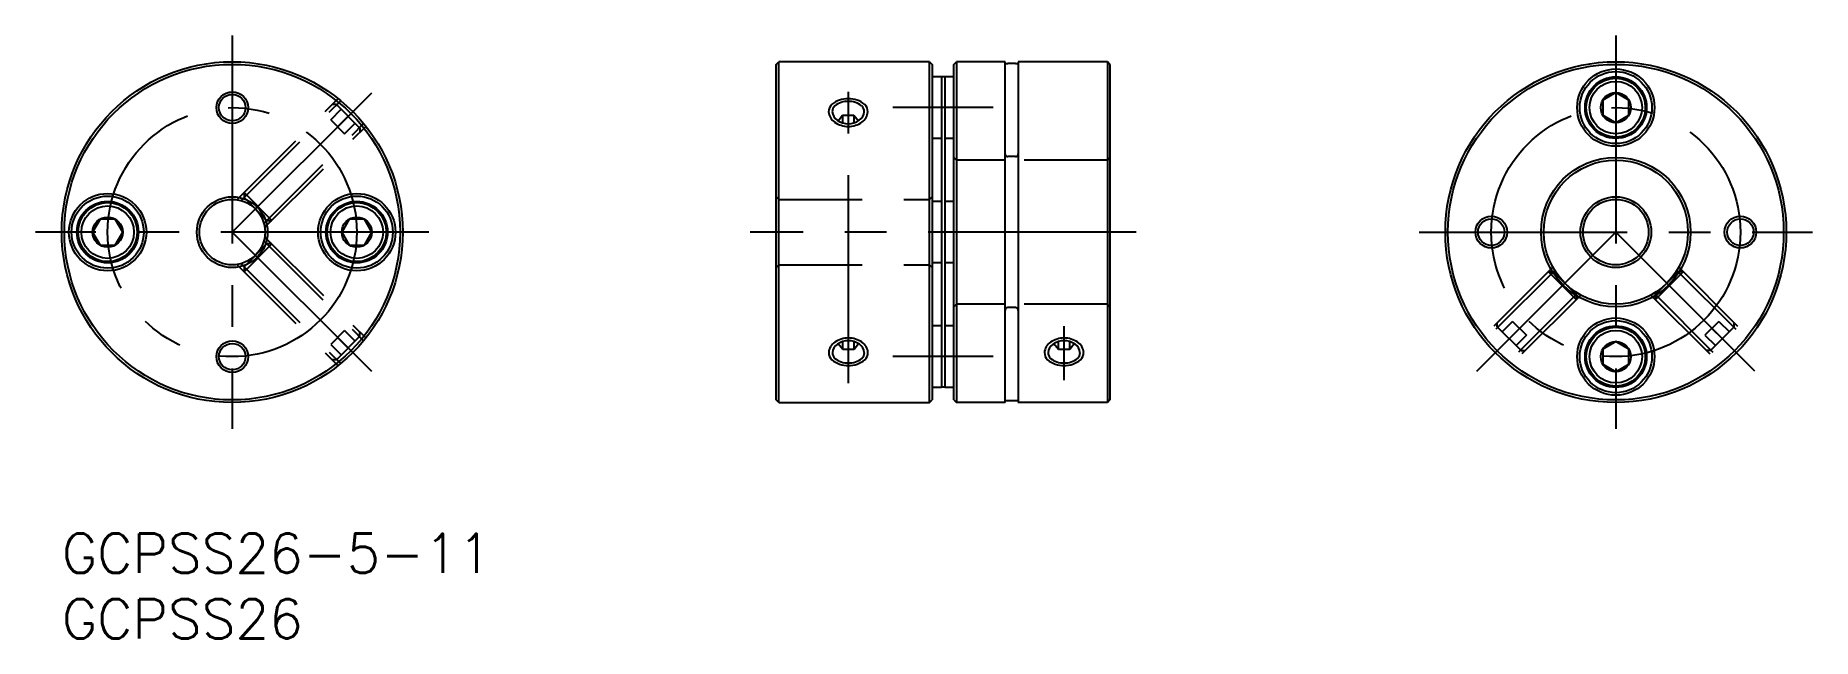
# Model space of a CAD drawing. Extents: x -2 to 134, y -8 to 38.
import ezdxf

# ---------------------------------------------------------------- set-up
doc = ezdxf.new("R2010")
doc.units = 0
doc.header["$LTSCALE"] = 0.5
doc.linetypes.add('CENTER', pattern=[50.8, 31.75, -6.35, 6.35, -6.35])
doc.linetypes.add('DASHED', pattern=[19.05, 12.7, -6.35])
doc.layers.get('0').update_dxf_attribs({"linetype": 'CONTINUOUS'})
for name, color, linetype in [('CENTER', 1, 'CENTER'), ('MSM_CENTER', 1, 'CENTER'), ('MSM_CONTINUOUS', 7, 'CONTINUOUS'), ('MSM_DASHED', 4, 'DASHED'), ('MSM_NARROW', 5, 'CONTINUOUS'), ('MSM_PART_NUMBER', 7, 'CONTINUOUS')]:
    doc.layers.add(name, color=color, linetype=linetype)
doc.styles.get("Standard").update_dxf_attribs({"font": 'txt.shx', "height": 3, "bigfont": 'bigfont.shx'})

# ---------------------------------------------------------------- blocks, each defined once
blk = doc.blocks.new('*U19')
at = {"layer": 'MSM_PART_NUMBER'}
blk.add_text('GCPSS26-5-11', height=3, dxfattribs=at).set_placement((0, -3))
blk = doc.blocks.new('*U20')
at = {"layer": 'MSM_PART_NUMBER'}
blk.add_text('GCPSS26', height=3, dxfattribs=at).set_placement((0, -8))

msp = doc.modelspace()

# ---------------------------------------------------------------- linework, layer by layer
at = {"color": 7, "linetype": 'CONTINUOUS'}
for p, q in [((54.49, 35.8), (54.69, 36)), ((54.49, 10.2), (54.49, 35.8)), ((54.69, 10), (54.69, 36)), ((66.19, 36), (54.69, 36)), ((66.19, 36), (66.39, 35.8)), ((66.19, 10), (66.19, 36)), ((66.39, 35.8), (66.39, 10.2)), ((68.04, 35.8), (68.24, 36)), ((68.04, 10.2), (68.04, 35.8)), ((71.94, 36), (68.24, 36)), ((68.24, 36), (68.24, 10)), ((71.94, 10), (71.94, 36)), ((72.74, 35.86), (72.14, 35.86)), ((79.74, 36), (72.94, 36)), ((72.94, 36), (72.94, 10)), ((79.94, 35.8), (79.74, 36)), ((79.74, 36), (79.74, 10)), ((79.94, 35.8), (79.94, 10.2)), ((67.09, 34.85), (66.39, 34.85)), ((67.09, 34.85), (67.09, 11.15)), ((67.34, 34.84), (67.09, 34.84)), ((68.04, 34.85), (67.34, 34.85)), ((67.34, 34.85), (67.34, 11.15)), ((67.09, 30.15), (66.39, 30.15)), ((68.04, 30.15), (67.34, 30.15)), ((72.74, 28.76), (72.14, 28.76)), ((67.09, 25.35), (66.39, 25.35)), ((68.04, 25.35), (67.34, 25.35)), ((67.09, 20.65), (66.39, 20.65)), ((68.04, 20.65), (67.34, 20.65)), ((72.74, 17.24), (72.14, 17.24)), ((67.09, 15.85), (66.39, 15.85)), ((68.04, 15.85), (67.34, 15.85)), ((67.09, 11.15), (66.39, 11.15)), ((67.34, 11.16), (67.09, 11.16)), ((68.04, 11.15), (67.34, 11.15)), ((54.69, 10), (54.49, 10.2)), ((54.69, 10), (66.19, 10)), ((66.19, 10), (66.39, 10.2)), ((68.04, 10.2), (68.24, 10)), ((71.94, 10), (68.24, 10)), ((72.74, 10.14), (72.14, 10.14)), ((79.74, 10), (72.94, 10)), ((79.94, 10.2), (79.74, 10))]:
    msp.add_line(p, q, dxfattribs=at)
for p, q in [((59.2, 31.5), (59.55, 31.92)), ((59.55, 31.92), (59.55, 31.34)), ((59.55, 31.92), (60.41, 31.92)), ((60.41, 31.92), (60.41, 31.35)), ((60.41, 31.92), (60.76, 31.5)), ((59.21, 14.5), (59.56, 14.07)), ((59.56, 14.07), (59.56, 14.65)), ((59.56, 14.07), (60.42, 14.07)), ((60.42, 14.07), (60.42, 14.65)), ((60.42, 14.07), (60.77, 14.5)), ((75.66, 14.5), (76.01, 14.07)), ((76.01, 14.07), (76.01, 14.65)), ((76.01, 14.07), (76.87, 14.07)), ((76.87, 14.07), (76.87, 14.65)), ((76.87, 14.07), (77.22, 14.5))]:
    msp.add_line(p, q)
for centre, radius in [((13, 23), 13), ((118.52, 23), 13), ((118.52, 32.5), 2.95), ((118.52, 32.5), 2.75), ((118.52, 32.5), 2.35), ((3.5, 23), 2.95), ((3.5, 23), 2.75), ((22.5, 23), 2.95), ((22.5, 23), 2.75), ((3.5, 23), 2.35), ((22.5, 23), 2.35), ((118.52, 13.5), 2.95), ((118.52, 13.5), 2.75), ((118.52, 13.5), 2.35)]:
    msp.add_circle(centre, radius, dxfattribs=at)
at = {"color": 7}
for centre, radius in [((13, 32.5), 1.21), ((13, 32.5), 1.01), ((109.02, 23), 1.21), ((109.02, 23), 1.01), ((128.02, 23), 1.21), ((128.02, 23), 1.01), ((13, 13.5), 1.21), ((13, 13.5), 1.01)]:
    msp.add_circle(centre, radius, dxfattribs=at)
at = {"color": 7, "linetype": 'CONTINUOUS'}
for centre, radius, start, end in [((71.95, 35.89), 0.00641, 181.8551, 218.0443), ((71.96, 35.9), 0.0166, 217.5547, 236.3658), ((71.98, 35.94), 0.0612, 237.2182, 251.1803), ((72.04, 36.12), 0.253, 251.4256, 259.8789), ((72.11, 36.51), 0.647, 259.8766, 265.6536), ((72.14, 36.88), 1.02, 265.5125, 270.0403), ((72.74, 36.88), 1.02, 269.9597, 274.4875), ((72.77, 36.51), 0.647, 274.3464, 280.1234), ((72.84, 36.12), 0.253, 280.1211, 288.5744), ((72.9, 35.94), 0.0612, 288.8197, 302.7818), ((72.93, 35.89), 0.00641, 321.9557, 358.1449), ((72.93, 35.9), 0.0166, 303.6342, 322.4453), ((72.17, 28.97), 0.23, 179.9727, 184.0993), ((72.17, 28.97), 0.229, 183.9368, 209.4053), ((72.15, 28.96), 0.209, 209.1599, 237.3862), ((72.14, 28.95), 0.19, 237.5535, 269.6993), ((72.74, 28.95), 0.19, 270.3007, 302.4465), ((72.73, 28.96), 0.209, 302.6138, 330.8401), ((72.71, 28.97), 0.229, 330.5947, 356.0632), ((72.71, 28.97), 0.23, 355.9007, 0.0273), ((72.17, 17.03), 0.229, 150.5947, 176.0632), ((72.17, 17.03), 0.23, 175.9007, 180.0273), ((72.15, 17.04), 0.209, 122.6138, 150.8401), ((72.14, 17.05), 0.19, 90.3007, 122.4465), ((72.74, 17.05), 0.19, 57.5535, 89.6993), ((72.73, 17.04), 0.209, 29.1599, 57.3862), ((72.71, 17.03), 0.229, 3.9368, 29.4053), ((72.71, 17.03), 0.23, 359.9727, 4.0993), ((71.96, 10.1), 0.0166, 123.6342, 142.4453), ((71.95, 10.11), 0.00641, 141.9557, 178.1449), ((71.98, 10.06), 0.0612, 108.8197, 122.7818), ((72.04, 9.88), 0.253, 100.1211, 108.5744), ((72.11, 9.49), 0.647, 94.3464, 100.1234), ((72.14, 9.12), 1.02, 89.9597, 94.4875), ((72.74, 9.12), 1.02, 85.5125, 90.0403), ((72.77, 9.49), 0.647, 79.8766, 85.6536), ((72.84, 9.88), 0.253, 71.4256, 79.8789), ((72.9, 10.06), 0.0612, 57.2182, 71.1803), ((72.93, 10.1), 0.0166, 37.5547, 56.3658), ((72.93, 10.11), 0.00641, 1.8551, 38.0443)]:
    msp.add_arc(centre, radius, start, end, dxfattribs=at)
at = {"layer": 'CENTER', "color": 1, "linetype": 'CENTER'}
for p, q in [((13, 38), (13, 8)), ((118.52, 38), (118.52, 8)), ((71.04, 32.5), (63.39, 32.5)), ((28, 23), (-2, 23)), ((81.94, 23), (52.49, 23)), ((103.52, 23), (133.52, 23)), ((76.44, 11.7), (76.44, 15.82)), ((71.04, 13.5), (63.39, 13.5))]:
    msp.add_line(p, q, dxfattribs=at)
for centre in [(13, 23), (118.52, 23)]:
    msp.add_circle(centre, 9.5, dxfattribs=at)
at = {"layer": 'MSM_CENTER'}
for p, q in [((59.99, 11.47), (59.99, 34.41)), ((23.61, 33.61), (13, 23)), ((13, 23), (23.61, 12.39)), ((107.91, 12.39), (118.52, 23)), ((129.12, 12.39), (118.52, 23))]:
    msp.add_line(p, q, dxfattribs=at)
at = {"layer": 'MSM_CONTINUOUS'}
for p, q in [((118.52, 33.65), (117.52, 33.08)), ((117.52, 33.08), (117.52, 31.92)), ((119.52, 33.08), (118.52, 33.65)), ((119.52, 31.92), (119.52, 33.08)), ((117.52, 31.92), (118.52, 31.35)), ((118.52, 31.35), (119.52, 31.92)), ((2.92, 24), (2.35, 23)), ((4.08, 24), (2.92, 24)), ((4.65, 23), (4.08, 24)), ((21.92, 24), (21.35, 23)), ((23.08, 24), (21.92, 24)), ((23.65, 23), (23.08, 24)), ((2.35, 23), (2.92, 22)), ((2.92, 22), (4.08, 22)), ((4.08, 22), (4.65, 23)), ((21.35, 23), (21.92, 22)), ((21.92, 22), (23.08, 22)), ((23.08, 22), (23.65, 23)), ((118.52, 14.65), (117.52, 14.08)), ((117.52, 14.08), (117.52, 12.92)), ((119.52, 14.08), (118.52, 14.65)), ((119.52, 12.92), (119.52, 14.08)), ((117.52, 12.92), (118.52, 12.35)), ((118.52, 12.35), (119.52, 12.92))]:
    msp.add_line(p, q, dxfattribs=at)
for centre, radius in [((13, 23), 12.8), ((118.52, 23), 12.8), ((118.52, 32.5), 2.25), ((118.52, 32.5), 2), ((118.52, 32.5), 1.15), ((118.52, 23), 5.7), ((118.52, 23), 5.5), ((3.5, 23), 2.25), ((3.5, 23), 2), ((13, 23), 2.7), ((13, 23), 2.5), ((22.5, 23), 2.25), ((22.5, 23), 2), ((118.52, 23), 2.7), ((118.52, 23), 2.5), ((3.5, 23), 1.15), ((22.5, 23), 1.15), ((118.52, 13.5), 2.25), ((118.52, 13.5), 2), ((118.52, 13.5), 1.15)]:
    msp.add_circle(centre, radius, dxfattribs=at)
for centre, radius, start, end in [((59.39, 32.18), 0.628, 134.4981, 179.6775), ((59.93, 31.45), 1.53, 88.191, 129.6152), ((60.03, 31.45), 1.53, 50.5094, 91.9337), ((60.57, 32.18), 0.628, 0.4471, 45.6265), ((59.63, 32.25), 0.867, 184.4685, 235.5947), ((60.02, 32.87), 1.6, 236.7181, 268.7671), ((59.94, 32.87), 1.6, 271.3575, 303.4065), ((60.33, 32.25), 0.867, 304.5299, 355.6562), ((59.64, 13.74), 0.867, 124.4676, 175.5939), ((59.4, 13.81), 0.628, 180.3848, 225.5642), ((60.03, 13.12), 1.6, 91.2952, 123.3442), ((59.95, 13.12), 1.6, 56.6558, 88.7048), ((60.34, 13.74), 0.867, 4.4061, 55.5324), ((60.58, 13.81), 0.628, 314.4358, 359.6152), ((76.09, 13.74), 0.867, 124.4676, 175.5939), ((75.85, 13.81), 0.628, 180.3848, 225.5642), ((76.48, 13.12), 1.6, 91.2952, 123.3442), ((76.4, 13.12), 1.6, 56.6558, 88.7048), ((76.79, 13.74), 0.867, 4.4061, 55.5324), ((77.03, 13.81), 0.628, 314.4358, 359.6152), ((59.94, 14.55), 1.53, 230.4471, 271.8714), ((60.04, 14.55), 1.53, 268.1286, 309.5529), ((76.39, 14.55), 1.53, 230.4471, 271.8714), ((76.49, 14.55), 1.53, 268.1286, 309.5529)]:
    msp.add_arc(centre, radius, start, end, dxfattribs=at)
at = {"layer": 'MSM_DASHED'}
for p, q in [((13.35, 25.47), (21.07, 33.19)), ((13.67, 25.41), (21.28, 33.02)), ((20.94, 32.74), (20.62, 32.74)), ((20.94, 32.74), (22.74, 30.94)), ((15.41, 23.67), (23.02, 31.28)), ((20.51, 31.57), (21.31, 32.37)), ((20.51, 31.57), (21.57, 30.51)), ((21.84, 31.84), (21.04, 31.04)), ((21.57, 30.51), (22.37, 31.31)), ((15.47, 23.35), (23.19, 31.07)), ((22.74, 30.94), (22.74, 30.62)), ((68.24, 28.5), (68.04, 28.7)), ((71.94, 28.5), (68.24, 28.5)), ((79.74, 28.5), (72.94, 28.5)), ((79.74, 28.5), (79.94, 28.7)), ((16.02, 23.9), (13.9, 26.02)), ((13.9, 26.02), (13.9, 25.64)), ((13.9, 25.64), (15.64, 23.9)), ((54.69, 25.5), (54.49, 25.7)), ((54.69, 25.5), (66.19, 25.5)), ((66.39, 25.7), (66.19, 25.5)), ((15.64, 23.9), (16.02, 23.9)), ((15.64, 22.1), (13.9, 20.36)), ((13.9, 19.98), (16.02, 22.1)), ((15.41, 22.33), (23.02, 14.72)), ((15.47, 22.65), (23.19, 14.93)), ((16.02, 22.1), (15.64, 22.1)), ((13.35, 20.53), (21.07, 12.81)), ((13.67, 20.59), (21.28, 12.98)), ((13.9, 20.36), (13.9, 19.98)), ((54.69, 20.5), (54.49, 20.3)), ((54.69, 20.5), (66.19, 20.5)), ((66.39, 20.3), (66.19, 20.5)), ((113.71, 20.32), (108.32, 14.93)), ((113.86, 20.08), (108.5, 14.72)), ((115.5, 17.86), (113.38, 19.98)), ((113.38, 19.98), (113.76, 19.98)), ((113.76, 19.98), (115.5, 18.24)), ((123.27, 19.98), (121.54, 18.24)), ((121.54, 17.86), (123.66, 19.98)), ((123.18, 20.08), (128.54, 14.72)), ((123.66, 19.98), (123.27, 19.98)), ((123.32, 20.32), (128.71, 14.93)), ((115.59, 18.34), (110.23, 12.98)), ((115.84, 18.2), (110.45, 12.81)), ((115.5, 18.24), (115.5, 17.86)), ((121.2, 18.2), (126.59, 12.81)), ((121.44, 18.34), (126.8, 12.98)), ((121.54, 18.24), (121.54, 17.86)), ((68.24, 17.5), (68.04, 17.3)), ((71.94, 17.5), (68.24, 17.5)), ((79.74, 17.5), (72.94, 17.5)), ((79.74, 17.5), (79.94, 17.3)), ((21.57, 15.49), (20.51, 14.43)), ((22.74, 15.06), (20.94, 13.26)), ((21.84, 14.16), (21.04, 14.96)), ((21.57, 15.49), (22.37, 14.69)), ((22.74, 15.06), (22.74, 15.38)), ((109.48, 15.77), (109.48, 16.09)), ((109.48, 15.77), (111.29, 13.97)), ((110.65, 16.19), (109.85, 15.4)), ((110.38, 14.87), (111.18, 15.66)), ((110.65, 16.19), (111.71, 15.13)), ((111.71, 15.13), (110.91, 14.34)), ((126.38, 16.19), (125.32, 15.13)), ((125.32, 15.13), (126.12, 14.34)), ((127.55, 15.77), (125.75, 13.97)), ((126.65, 14.87), (125.85, 15.66)), ((126.38, 16.19), (127.18, 15.4)), ((127.55, 15.77), (127.55, 16.09)), ((20.51, 14.43), (21.31, 13.63)), ((111.29, 13.97), (111.6, 13.97)), ((125.75, 13.97), (125.43, 13.97)), ((20.94, 13.26), (20.62, 13.26))]:
    msp.add_line(p, q, dxfattribs=at)
at = {"layer": 'MSM_NARROW'}
for centre, radius, start, end in [((59.26, 32.18), 0.774, 134.4981, 179.6775), ((59.92, 31.28), 1.89, 88.191, 129.6152), ((60.04, 31.28), 1.89, 50.5094, 91.9337), ((60.7, 32.18), 0.774, 0.4471, 45.6265), ((59.55, 32.27), 1.07, 184.4685, 235.5947), ((60.02, 33.03), 1.97, 236.7181, 268.7671), ((59.94, 33.03), 1.97, 271.3575, 303.4065), ((60.41, 32.27), 1.07, 304.5299, 355.6562), ((60.04, 12.96), 1.97, 91.2952, 123.3442), ((59.95, 12.96), 1.97, 56.6558, 88.7048), ((76.49, 12.96), 1.97, 91.2952, 123.3442), ((76.4, 12.96), 1.97, 56.6558, 88.7048), ((59.56, 13.73), 1.07, 124.4676, 175.5939), ((59.27, 13.81), 0.774, 180.3848, 225.5642), ((60.42, 13.73), 1.07, 4.4061, 55.5324), ((60.71, 13.81), 0.774, 314.4358, 359.6152), ((76.01, 13.73), 1.07, 124.4676, 175.5939), ((75.72, 13.81), 0.774, 180.3848, 225.5642), ((76.87, 13.73), 1.07, 4.4061, 55.5324), ((77.16, 13.81), 0.774, 314.4358, 359.6152), ((59.93, 14.72), 1.89, 230.4471, 271.8714), ((60.05, 14.72), 1.89, 268.1286, 309.5529), ((76.38, 14.72), 1.89, 230.4471, 271.8714), ((76.5, 14.72), 1.89, 268.1286, 309.5529)]:
    msp.add_arc(centre, radius, start, end, dxfattribs=at)

# ---------------------------------------------------------------- block references
at = {"layer": 'MSM_CONTINUOUS'}
for name in ['*U19', '*U20']:
    msp.add_blockref(name, (0, 0), dxfattribs=at)

doc.saveas('drawing.dxf')
